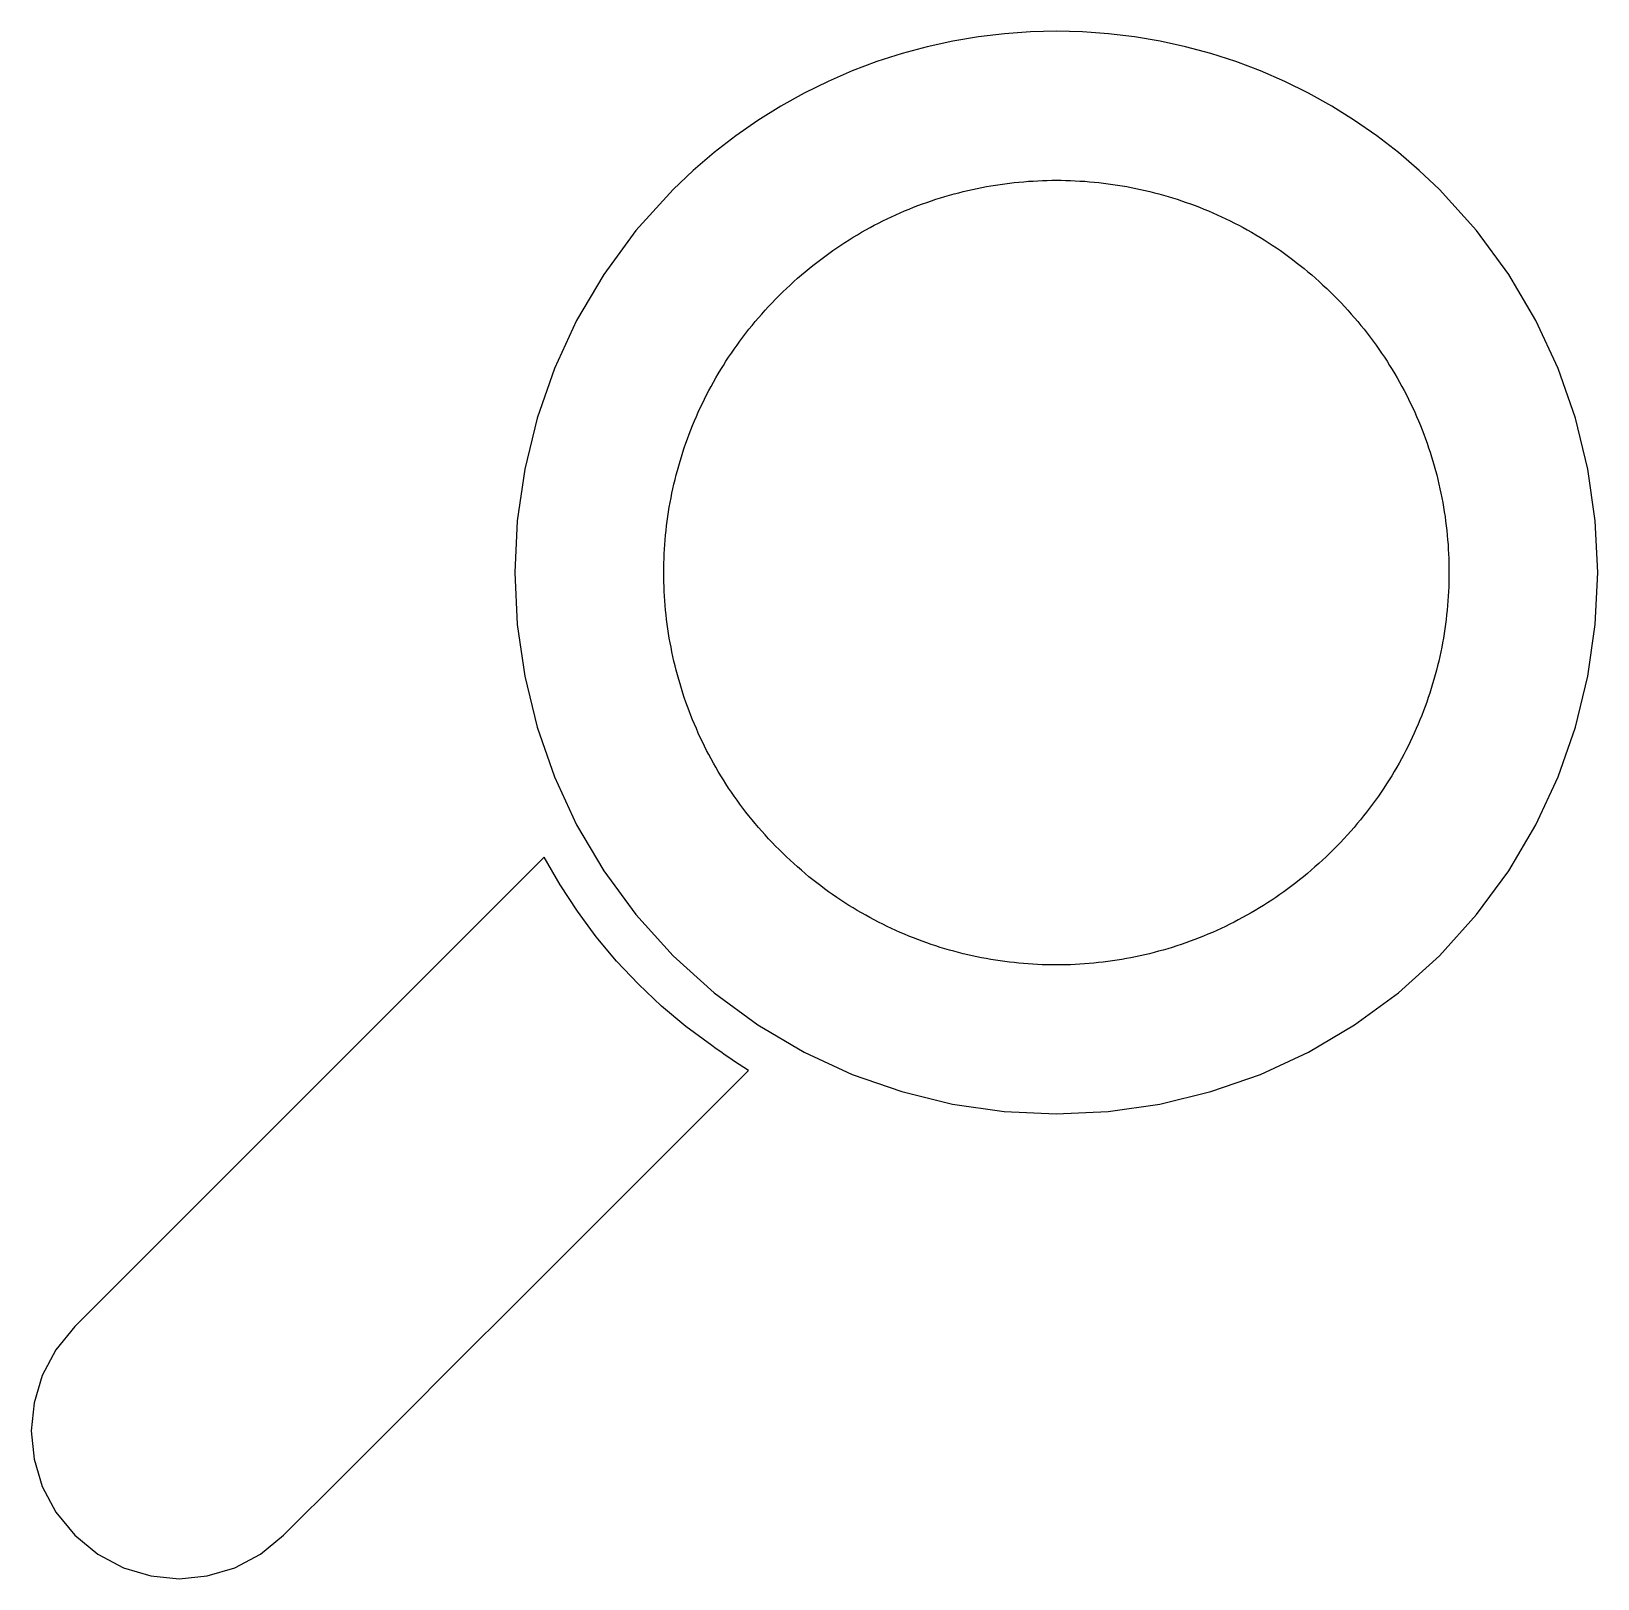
# Model space of a CAD drawing. Extents: x 0 to 25.4, y 3.1 to 28.2.
import ezdxf

# ---------------------------------------------------------------- set-up
doc = ezdxf.new("R2010")
doc.units = 0
doc.layers.get('0').update_dxf_attribs({"linetype": 'CONTINUOUS'})

msp = doc.modelspace()

# ---------------------------------------------------------------- linework, layer by layer
at = {"color": 7}
for p, q in [((16.20035, 28.212187), (15.778981, 28.182084)), ((16.622465, 28.222223), (16.20035, 28.212187)), ((17.044205, 28.212187), (16.622465, 28.222223)), ((17.465127, 28.182084), (17.044205, 28.212187)), ((14.52733, 27.971405), (14.116923, 27.86107)), ((14.941674, 28.061688), (14.52733, 27.971405)), ((15.359157, 28.131916), (14.941674, 28.061688)), ((15.778981, 28.182084), (15.359157, 28.131916)), ((17.884446, 28.131916), (17.465127, 28.182084)), ((18.301372, 28.061688), (17.884446, 28.131916)), ((18.71512, 27.971405), (18.301372, 28.061688)), ((19.124901, 27.86107), (18.71512, 27.971405)), ((13.711249, 27.730687), (13.311106, 27.58026)), ((14.116923, 27.86107), (13.711249, 27.730687)), ((19.529928, 27.730687), (19.124901, 27.86107)), ((19.929415, 27.58026), (19.529928, 27.730687)), ((13.311106, 27.58026), (12.917291, 27.409794)), ((20.322573, 27.409794), (19.929415, 27.58026)), ((12.530602, 27.219292), (12.151836, 27.008759)), ((12.917291, 27.409794), (12.530602, 27.219292)), ((20.708616, 27.219292), (20.322573, 27.409794)), ((21.086755, 27.008759), (20.708616, 27.219292)), ((12.151836, 27.008759), (11.78179, 26.778198)), ((21.456205, 26.778198), (21.086755, 27.008759)), ((11.78179, 26.778198), (11.421262, 26.527614)), ((21.816177, 26.527614), (21.456205, 26.778198)), ((11.421262, 26.527614), (11.071049, 26.257011)), ((22.165884, 26.257011), (21.816177, 26.527614)), ((11.071049, 26.257011), (10.731948, 25.966393)), ((22.504539, 25.966393), (22.165884, 26.257011)), ((10.731948, 25.966393), (10.404757, 25.655764)), ((22.831354, 25.655764), (22.504539, 25.966393)), ((10.404757, 25.655764), (9.80357, 24.989872)), ((16.622465, 25.805695), (16.622465, 25.805695)), ((23.432541, 24.989872), (22.831354, 25.655764)), ((9.80357, 24.989872), (9.282541, 24.27963)), ((23.95357, 24.27963), (23.432541, 24.989872)), ((9.282541, 24.27963), (8.84167, 23.531376)), ((24.394441, 23.531376), (23.95357, 24.27963)), ((8.84167, 23.531376), (8.480958, 22.751449)), ((24.755154, 22.751449), (24.394441, 23.531376)), ((8.480958, 22.751449), (8.200404, 21.946189)), ((25.035708, 21.946188), (24.755154, 22.751449)), ((8.200404, 21.946189), (8.000008, 21.121933)), ((25.236104, 21.121932), (25.035708, 21.946188)), ((8.000008, 21.121933), (7.87977, 20.285021)), ((25.356341, 20.285019), (25.236104, 21.121932)), ((7.87977, 20.285021), (7.839691, 19.44179)), ((25.396421, 19.441789), (25.356341, 20.285019)), ((7.839691, 19.44179), (7.87977, 18.598582)), ((25.356342, 18.59858), (25.396421, 19.441789)), ((7.87977, 18.598582), (8.000008, 17.761733)), ((25.236105, 17.761731), (25.356342, 18.59858)), ((8.000008, 17.761733), (8.200404, 16.937582)), ((25.035709, 16.937581), (25.236105, 17.761731)), ((8.200404, 16.937582), (8.480958, 16.132469)), ((24.755155, 16.132468), (25.035709, 16.937581)), ((8.480958, 16.132469), (8.84167, 15.352733)), ((24.394442, 15.352731), (24.755155, 16.132468)), ((8.84167, 15.352733), (9.282541, 14.604711)), ((23.953571, 14.60471), (24.394442, 15.352731)), ((8.314549, 14.825486), (7.363151, 13.874089)), ((8.572505, 14.37985), (8.314549, 14.825486)), ((9.282541, 14.604711), (9.80357, 13.894743)), ((23.432542, 13.894742), (23.953571, 14.60471)), ((8.854665, 13.94975), (8.572505, 14.37985)), ((7.363151, 13.874089), (6.411753, 12.922691)), ((9.160583, 13.536589), (8.854665, 13.94975)), ((9.80357, 13.894743), (10.404757, 13.229167)), ((22.831354, 13.229167), (23.432542, 13.894742)), ((9.489813, 13.141768), (9.160583, 13.536589)), ((10.404757, 13.229167), (11.070629, 12.627663)), ((22.165482, 12.627664), (22.831354, 13.229167)), ((9.841909, 12.766693), (9.489813, 13.141768)), ((6.411753, 12.922691), (5.460356, 11.971294)), ((10.216426, 12.412764), (9.841909, 12.766693)), ((11.070629, 12.627663), (11.780817, 12.10636)), ((21.455294, 12.106362), (22.165482, 12.627664)), ((10.612917, 12.081385), (10.216426, 12.412764)), ((5.460356, 11.971294), (4.508958, 11.019896)), ((11.030937, 11.773959), (10.612917, 12.081385)), ((11.780817, 12.10636), (12.528991, 11.665258)), ((20.70712, 11.66526), (21.455294, 12.106362)), ((11.104549, 11.720867), (11.030937, 11.773959)), ((11.178308, 11.668296), (11.104549, 11.720867)), ((11.252335, 11.616326), (11.178308, 11.668296)), ((11.326748, 11.565037), (11.252335, 11.616326)), ((11.401668, 11.514506), (11.326748, 11.565037)), ((11.477214, 11.464814), (11.401668, 11.514506)), ((11.553505, 11.416041), (11.477214, 11.464814)), ((12.528991, 11.665258), (13.308819, 11.304356)), ((19.927293, 11.304358), (20.70712, 11.66526)), ((10.688082, 10.425686), (11.63066, 11.368264)), ((11.63066, 11.368264), (11.553505, 11.416041)), ((13.308819, 11.304356), (14.11397, 11.023655)), ((19.122141, 11.023656), (19.927293, 11.304358)), ((4.508958, 11.019896), (3.557561, 10.068498)), ((14.11397, 11.023655), (14.938114, 10.823154)), ((18.297997, 10.823155), (19.122141, 11.023656)), ((14.938114, 10.823154), (15.774919, 10.702854)), ((15.774919, 10.702854), (16.618056, 10.662754)), ((16.618056, 10.662754), (17.461192, 10.702854)), ((17.461192, 10.702854), (18.297997, 10.823155)), ((9.745503, 9.483108), (10.688082, 10.425686)), ((3.557561, 10.068498), (2.606163, 9.117101)), ((8.802925, 8.54053), (9.745503, 9.483108)), ((2.606163, 9.117101), (1.654766, 8.165703)), ((7.860347, 7.597952), (8.802925, 8.54053)), ((1.654766, 8.165703), (0.703368, 7.214306)), ((6.917769, 6.655373), (7.860347, 7.597952)), ((0.703368, 7.214306), (0.395644, 6.837992)), ((0.395644, 6.837992), (0.175842, 6.421376)), ((5.975191, 5.712795), (6.917769, 6.655373)), ((0.175842, 6.421376), (0.04396, 5.977891)), ((0.04396, 5.977891), (0, 5.520973)), ((5.032613, 4.770217), (5.975191, 5.712795)), ((0, 5.520973), (0.04396, 5.064053)), ((0.04396, 5.064053), (0.175842, 4.620569)), ((0.175842, 4.620569), (0.395645, 4.203953)), ((4.090035, 3.827639), (5.032613, 4.770217)), ((0.395645, 4.203953), (0.703368, 3.827639)), ((0.703368, 3.827639), (1.079681, 3.519916)), ((3.713721, 3.519916), (4.090035, 3.827639)), ((1.079681, 3.519916), (1.496298, 3.300113)), ((3.297105, 3.300113), (3.713721, 3.519916)), ((1.496298, 3.300113), (1.939782, 3.168232)), ((1.939782, 3.168232), (2.396701, 3.124271)), ((2.396701, 3.124271), (2.85362, 3.168232)), ((2.85362, 3.168232), (3.297105, 3.300113))]:
    msp.add_line(p, q, dxfattribs=at)
for points in [[(14.813903, 25.543016), (15.010416, 25.601406), (15.209144, 25.650056), (15.409353, 25.688971)], [(15.409353, 25.688971), (15.609561, 25.727886), (15.811249, 25.757067), (16.01368, 25.776519)], [(16.01368, 25.776519), (16.216111, 25.795972), (16.419285, 25.805695), (16.622465, 25.805695)], [(16.622465, 25.805695), (16.825421, 25.805695), (17.028454, 25.795971), (17.230807, 25.776519)], [(17.230807, 25.776519), (17.433161, 25.757067), (17.634835, 25.727886), (17.835071, 25.688971)], [(17.835071, 25.688971), (18.035308, 25.650055), (18.234107, 25.601406), (18.43071, 25.543016)], [(14.231753, 25.338621), (14.423096, 25.416497), (14.617391, 25.484626), (14.813903, 25.543016)], [(18.43071, 25.543016), (18.627314, 25.484626), (18.821722, 25.416496), (19.013177, 25.338621)], [(13.667322, 25.075753), (13.852021, 25.173125), (14.04041, 25.260746), (14.231753, 25.338621)], [(19.013177, 25.338621), (19.204632, 25.260745), (19.393134, 25.173124), (19.577925, 25.075752)], [(13.12503, 24.754378), (13.301613, 24.871258), (13.482622, 24.978381), (13.667322, 25.075753)], [(19.577925, 25.075752), (19.762716, 24.97838), (19.943795, 24.871257), (20.120406, 24.754377)], [(12.609299, 24.374462), (12.776291, 24.510861), (12.948448, 24.637498), (13.12503, 24.754378)], [(20.120406, 24.754377), (20.297017, 24.637497), (20.469159, 24.510861), (20.636074, 24.374461)], [(12.124549, 23.935973), (12.280478, 24.091902), (12.442307, 24.238063), (12.609299, 24.374462)], [(20.636074, 24.374461), (20.802989, 24.238063), (20.964678, 24.091901), (21.120382, 23.935973)], [(11.306514, 22.936284), (11.540238, 23.289147), (11.812916, 23.62434), (12.124549, 23.935973)], [(21.120382, 23.935973), (21.432015, 23.62434), (21.704556, 23.289147), (21.93804, 22.936284)], [(10.722203, 21.830578), (10.878019, 22.21289), (11.072789, 22.583422), (11.306514, 22.936284)], [(21.93804, 22.936284), (22.171523, 22.583422), (22.36595, 22.21289), (22.521353, 21.830578)], [(10.371616, 20.654191), (10.449524, 21.054173), (10.566386, 21.448265), (10.722203, 21.830578)], [(22.521353, 21.830578), (22.676756, 21.448265), (22.793137, 21.054173), (22.870529, 20.654191)], [(10.254753, 19.442466), (10.254753, 19.848338), (10.293708, 20.254209), (10.371616, 20.654191)], [(22.870529, 20.654191), (22.94792, 20.254209), (22.986324, 19.848338), (22.985772, 19.442466)], [(10.371615, 18.23074), (10.293707, 18.630722), (10.254753, 19.036594), (10.254753, 19.442466)], [(22.985772, 19.442466), (22.985208, 19.036594), (22.945716, 18.630722), (22.867291, 18.23074)], [(10.722201, 17.054354), (10.566385, 17.436666), (10.449523, 17.830758), (10.371615, 18.23074)], [(22.867291, 18.23074), (22.788866, 17.830758), (22.671522, 17.436666), (22.515292, 17.054354)], [(11.306512, 15.948647), (11.072788, 16.301509), (10.878017, 16.672042), (10.722201, 17.054354)], [(22.515292, 17.054354), (22.359061, 16.672042), (22.163946, 16.301509), (21.92998, 15.948647)], [(12.124549, 14.948959), (11.812916, 15.260591), (11.540237, 15.595784), (11.306512, 15.948647)], [(21.92998, 15.948647), (21.696013, 15.595784), (21.423196, 15.260592), (21.111562, 14.948959)], [(13.124237, 14.130922), (12.771374, 14.364647), (12.436181, 14.637326), (12.124549, 14.948959)], [(21.111562, 14.948959), (20.799929, 14.637326), (20.464736, 14.364647), (20.111874, 14.130923)], [(14.229943, 13.546611), (13.847631, 13.702427), (13.477099, 13.897198), (13.124237, 14.130922)], [(20.111874, 14.130923), (19.759011, 13.897199), (19.388478, 13.702428), (19.006166, 13.546612)], [(15.406329, 13.196024), (15.006347, 13.273932), (14.612255, 13.390794), (14.229943, 13.546611)], [(19.006166, 13.546612), (18.623854, 13.390795), (18.229762, 13.273933), (17.82978, 13.196024)], [(16.618054, 13.079162), (16.212182, 13.079162), (15.806311, 13.118116), (15.406329, 13.196024)], [(17.82978, 13.196024), (17.429798, 13.118116), (17.023926, 13.079162), (16.618054, 13.079162)]]:
    msp.add_open_spline(points, degree=3, dxfattribs=at)

doc.saveas('drawing.dxf')
